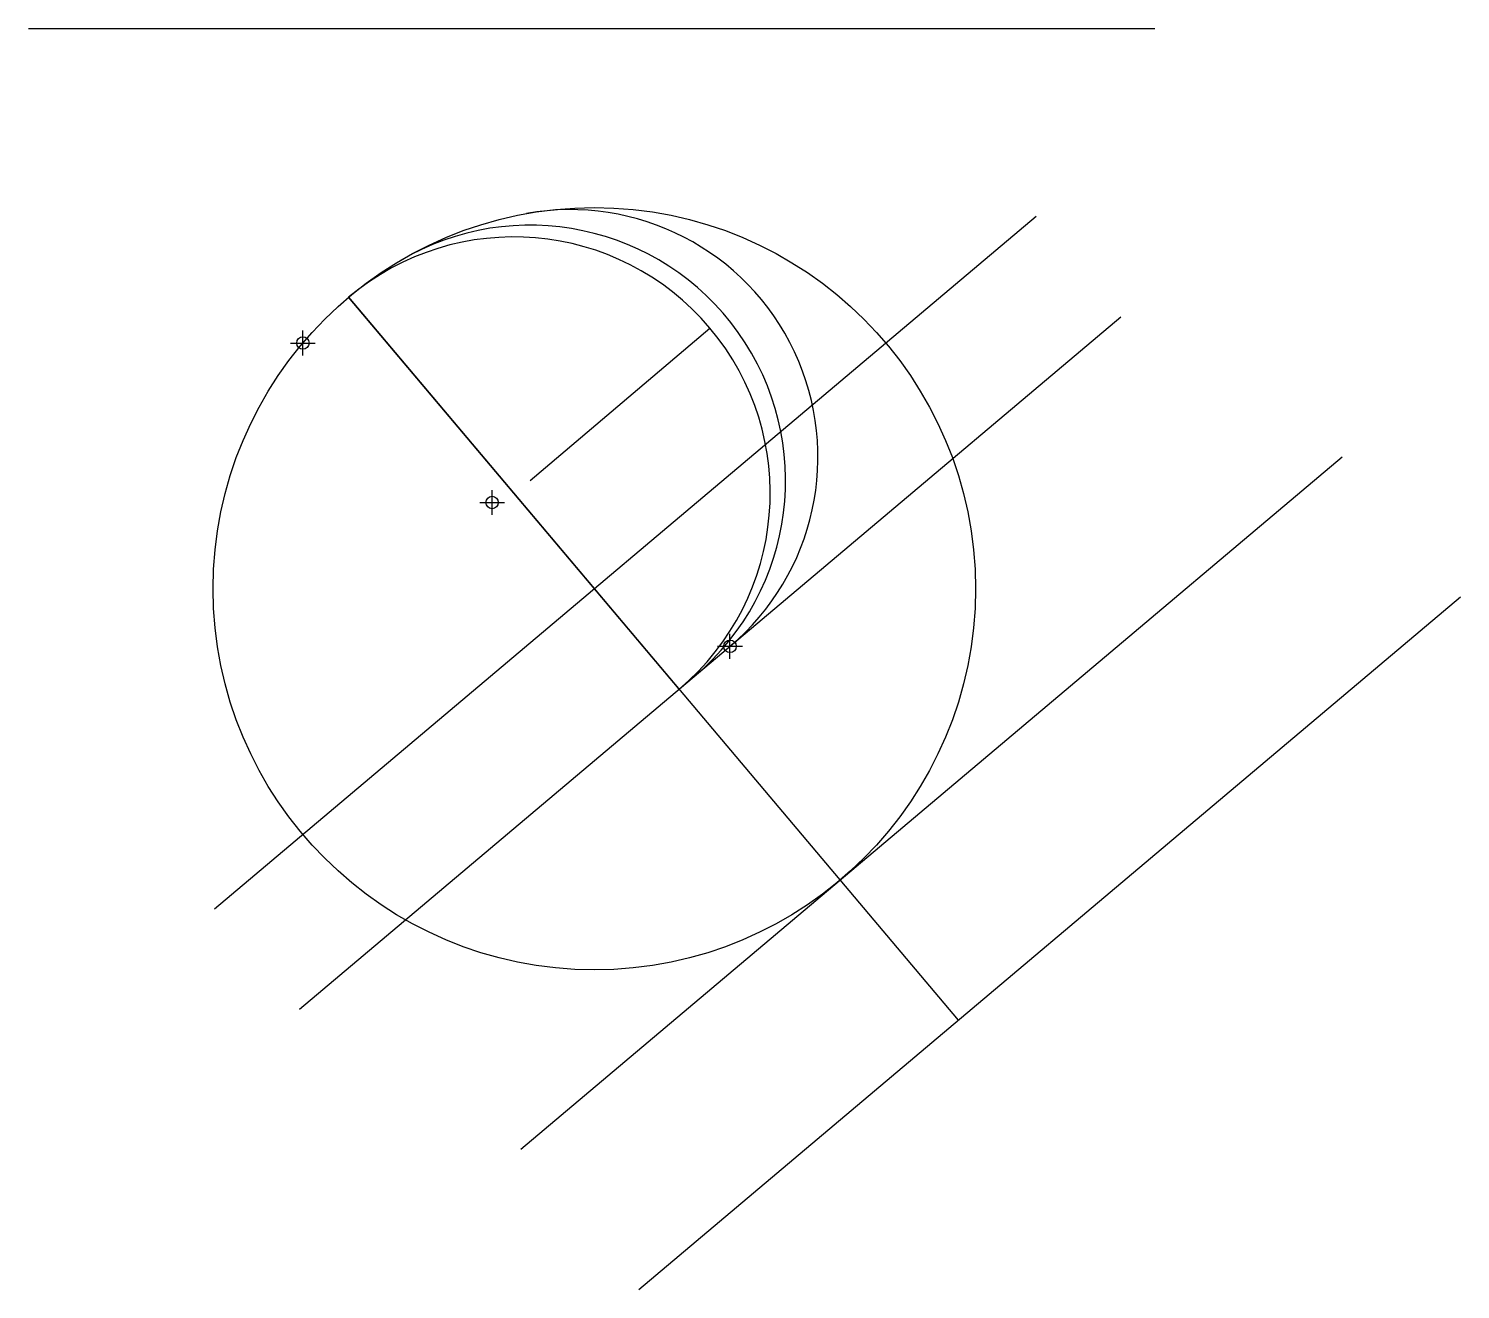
# Model space of a CAD drawing. Header units: millimetres. Extents: x 14.4 to 83.9, y -0.3 to 60.9.
import ezdxf

# ---------------------------------------------------------------- set-up
doc = ezdxf.new("R2010")
doc.units = ezdxf.units.MM
doc.header["$PDMODE"] = 34
doc.header["$PDSIZE"] = 0.6

msp = doc.modelspace()

# ---------------------------------------------------------------- linework, layer by layer
for p, q in [((14.434, 60.87), (69.043, 60.87)), ((27.564, 13.313), (67.404, 46.895)), ((38.3, 6.524), (78.141, 40.106)), ((44.027, -0.27), (83.867, 33.312))]:
    msp.add_line(p, q)
at = {"color": 22}
msp.add_line((23.455, 18.188), (63.295, 51.77), dxfattribs=at)
at = {"color": 2}
msp.add_line((29.953, 47.843), (59.508, 12.78), dxfattribs=at)
at = {"color": 1}
for p, q in [((45.976, 28.833), (29.953, 47.843)), ((38.753, 38.949), (47.469, 46.35))]:
    msp.add_line(p, q, dxfattribs=at)
msp.add_circle((41.867, 33.708), 18.486)
msp.add_arc((40.713, 40.091), 12, 310.12805, 100.25236)
msp.add_arc((37.965, 38.338), 12.431, 310.12805, 130.12805, dxfattribs=at)
at = {"color": 4}
msp.add_arc((38.753, 38.949), 12.39, 310.12805, 120.72269, dxfattribs=at)
at = {"color": 2}
msp.add_point((27.734, 45.624), dxfattribs=at)
at = {"color": 1}
msp.add_point((36.908, 37.889), dxfattribs=at)
at = {"color": 3}
msp.add_point((48.447, 30.915), dxfattribs=at)

doc.saveas('drawing.dxf')
